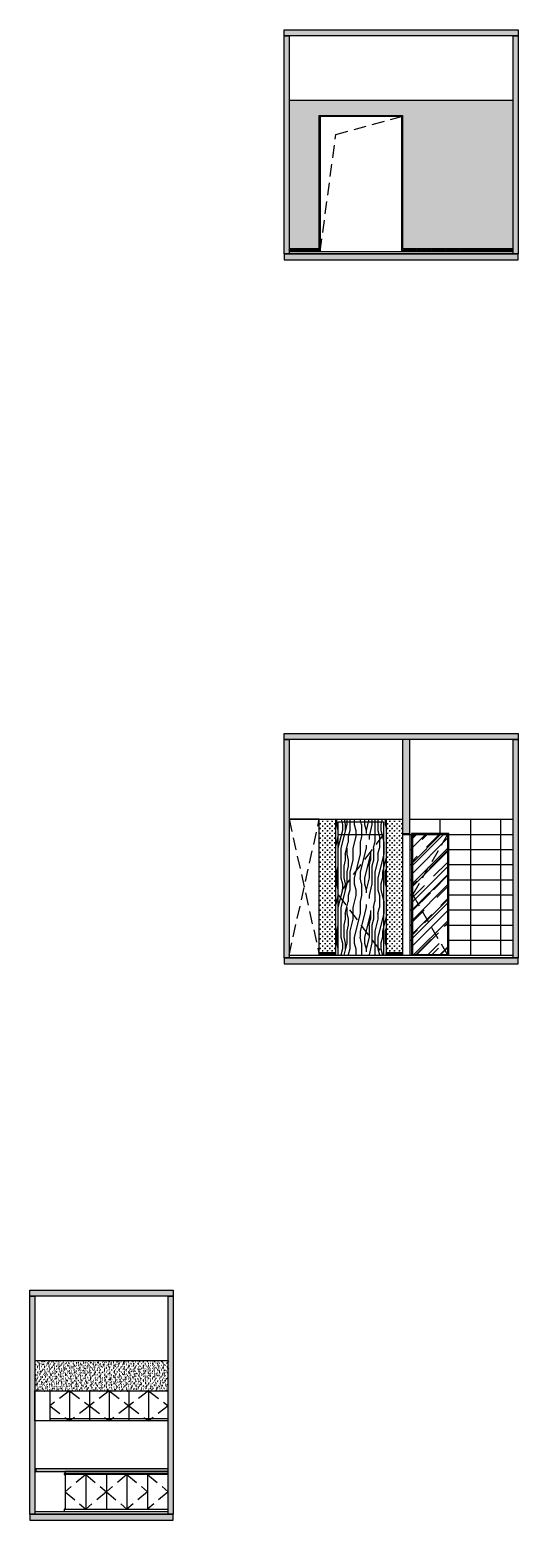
# Model space of a CAD drawing. Header units: millimetres. Extents: x -86361817 to -86131630, y 1129306426 to 1129405304.
# Drawn here: x -86323939 to -86314239, y 1129306426 to 1129336019 of the extents above; entities that cross this region are included whole.
import ezdxf

# ---------------------------------------------------------------- set-up
doc = ezdxf.new("R2010")
doc.units = ezdxf.units.MM
doc.header["$LTSCALE"] = 1000
doc.linetypes.add('DASHED2', pattern=[0.375, 0.25, -0.125])
for name, color, linetype in [('C—平顶—灯具', 1, 'Continuous'), ('C—平顶—轮廓线', 4, 'Continuous'), ('EL-立面尺寸', 44, 'Continuous'), ('EL-立面造型中线', 3, 'Continuous'), ('E—立面完成面', 6, 'Continuous'), ('E—立面造型线', 3, 'Continuous'), ('F—地坪—hatch', 8, 'Continuous'), ('WALL', 9, 'Continuous')]:
    doc.layers.add(name, color=color, linetype=linetype)
doc.styles.get("Standard").update_dxf_attribs({"font": 'gbenor.shx', "bigfont": 'gbcbig.shx'})
doc.linetypes.add('R_LINE', pattern='A,0.3,-0.1,["D",Standard,S=0.08,R=0,X=-0.03,Y=-0.03],-0.1', length=0.5)
pattern_1 = [(90, (0, 0), (-47.625, 47.625), [23.8125, -71.4375]), (180, (11.906, 11.906), (-47.625, -47.625), [23.8125, -71.4375])]

# ---------------------------------------------------------------- blocks, each defined once
blk = doc.blocks.new('*U198')
at = {"layer": 'EL-立面尺寸'}
h = blk.add_hatch(dxfattribs=at)
h.set_pattern_fill('ANSI32', color=250, scale=5)
h.set_pattern_definition([(45, (364988.545, -230874.147), (-16.83798023, 16.83798023), []), (45, (364999.77, -230874.147), (-16.83798023, 16.83798023), [])])
h.paths.add_polyline_path([(2222204, -70583), (2219994, -70583), (2219994, -70633), (2222204, -70633)])
at = {"layer": 'EL-立面造型中线', "color": 4}
blk.add_lwpolyline([(2222204, -70583), (2219994, -70583), (2219994, -70633), (2222204, -70633)], close=True, dxfattribs=at)
blk = doc.blocks.new('*U199')
at = {"layer": 'EL-立面尺寸'}
h = blk.add_hatch(dxfattribs=at)
h.set_pattern_fill('ANSI32', color=250, scale=5)
h.set_pattern_definition([(45, (366648.545, -230874.147), (-16.83798023, 16.83798023), []), (45, (366659.77, -230874.147), (-16.83798023, 16.83798023), [])])
h.paths.add_polyline_path([(2222234, -70583), (2221624, -70583), (2221624, -70633), (2222234, -70633)])
at = {"layer": 'EL-立面造型中线', "color": 4}
blk.add_lwpolyline([(2222234, -70583), (2221624, -70583), (2221624, -70633), (2222234, -70633)], close=True, dxfattribs=at)
blk = doc.blocks.new('*U207')
at = {"layer": 'EL-立面尺寸'}
h = blk.add_hatch(dxfattribs=at)
h.set_pattern_fill('ANSI32', color=250, scale=5)
h.set_pattern_definition([(45, (367010.052, -230874.147), (-16.83798023, 16.83798023), []), (45, (367021.277, -230874.147), (-16.83798023, 16.83798023), [])])
h.paths.add_polyline_path([(2222272, -70583), (2221947, -70583), (2221947, -70633), (2222272, -70633)])
at = {"layer": 'EL-立面造型中线', "color": 4}
blk.add_lwpolyline([(2222272, -70583), (2221947, -70583), (2221947, -70633), (2222272, -70633)], close=True, dxfattribs=at)
blk = doc.blocks.new('*U208')
at = {"layer": 'EL-立面尺寸'}
h = blk.add_hatch(dxfattribs=at)
h.set_pattern_fill('ANSI32', color=250, scale=5)
h.set_pattern_definition([(45, (366983.54, -230874.147), (-16.83798023, 16.83798023), []), (45, (366994.765, -230874.147), (-16.83798023, 16.83798023), [])])
h.paths.add_polyline_path([(2222259, -70583), (2221934, -70583), (2221934, -70633), (2222259, -70633)])
at = {"layer": 'EL-立面造型中线', "color": 4}
blk.add_lwpolyline([(2222259, -70583), (2221934, -70583), (2221934, -70633), (2222259, -70633)], close=True, dxfattribs=at)

msp = doc.modelspace()

# ---------------------------------------------------------------- hatches: boundary and pattern name
at = {"layer": 'C—平顶—轮廓线'}
h = msp.add_hatch(dxfattribs=at)
h.set_pattern_fill('PANEL', color=250, scale=1176, angle=-90, style=0, pattern_type=2)
h.set_pattern_definition([(270, (-86162147.3, 1129529212.7), (1176, -5e-13), [235.2, -352.8, 117.6, -470.4]), (270, (-86162117.9, 1129528389.5), (1176, -5e-13), [235.2, -940.8]), (270, (-86162059.1, 1129528507.1), (1176, -5e-13), [117.6, -1058.4]), (270, (-86162029.7, 1129529153.9), (1176, -5e-13), [58.8, -823.2, 58.8, -235.2]), (270, (-86161970.9, 1129528742.3), (1176, -5e-13), [235.2, -352.8, 58.8, -529.2]), (270, (-86161941.5, 1129529036.3), (1176, -5e-13), [176.4, -999.6]), (270, (-86161912.1, 1129528742.3), (1176, -5e-13), [352.8, -823.2]), (270, (-86161882.7, 1129529095.1), (1176, -5e-13), [235.2, -940.8]), (270, (-86161853.3, 1129528624.7), (1176, -5e-13), [588, -588]), (270, (-86161794.5, 1129528977.5), (1176, -5e-13), [117.6, -352.8, 235.2, -470.4]), (270, (-86161765.1, 1129528154.3), (1176, -5e-13), [235.2, -940.8]), (270, (-86161735.7, 1129528389.5), (1176, -5e-13), [117.6, -1058.4]), (270, (-86161706.3, 1129528624.7), (1176, -5e-13), [117.6, -1058.4]), (270, (-86161676.9, 1129529212.7), (1176, -5e-13), [235.2, -940.8]), (270, (-86161647.5, 1129528624.7), (1176, -5e-13), [235.2, -940.8]), (270, (-86161588.7, 1129528624.7), (1176, -5e-13), [235.2, -235.2, 235.2, -470.4]), (270, (-86161529.9, 1129528859.9), (1176, -5e-13), [117.6, -588, 235.2, -235.2]), (270, (-86161500.5, 1129528624.7), (1176, -5e-13), [352.8, -823.2]), (270, (-86161441.7, 1129528624.7), (1176, -5e-13), [235.2, -940.8]), (270, (-86161412.3, 1129529095.1), (1176, -5e-13), [352.8, -470.4, 117.6, -235.2]), (270, (-86161353.5, 1129529095.1), (1176, -5e-13), [588, -588]), (270, (-86161324.1, 1129528389.5), (1176, -5e-13), [117.6, -1058.4]), (270, (-86161294.7, 1129528742.3), (1176, -5e-13), [235.2, -940.8]), (270, (-86161265.3, 1129528977.5), (1176, -5e-13), [117.6, -470.4, 117.6, -470.4]), (270, (-86161235.9, 1129529095.1), (1176, -5e-13), [117.6, -352.8, 235.2, -470.4]), (270, (-86161206.5, 1129528859.9), (1176, -5e-13), [117.6, -588, 117.6, -352.8]), (270, (-86161177.1, 1129528624.7), (1176, -5e-13), [352.8, -823.2]), (270, (-86161118.3, 1129529095.1), (1176, -5e-13), [235.2, -940.8]), (270, (-86161088.9, 1129528507.1), (1176, -5e-13), [117.6, -1058.4]), (270, (-86161059.5, 1129528271.9), (1176, -5e-13), [117.6, -1058.4]), (284.03624, (-86162059.1, 1129528389.5), (-4e-08, -1176), [121.128, -4727.644]), (284.03624, (-86161794.5, 1129528271.9), (-4e-08, -1176), [121.128, -4727.644]), (284.03624, (-86161088.9, 1129528389.5), (-4e-08, -1176), [121.128, -4727.644]), (284.03624, (-86161529.9, 1129528742.3), (-4e-08, -1176), [121.128, -4727.644]), (284.03624, (-86161353.5, 1129528507.1), (-4e-08, -1176), [121.128, -4727.644]), (284.03624, (-86161441.7, 1129528389.5), (-4e-08, -1176), [121.128, -4727.644]), (284.03624, (-86161235.9, 1129528977.5), (-4e-08, -1176), [121.128, -4727.644]), (284.03624, (-86161294.7, 1129528507.1), (-4e-08, -1176), [121.128, -4727.644]), (284.03624, (-86161735.7, 1129528271.9), (-4e-08, -1176), [242.256, -4606.516]), (284.03624, (-86161647.5, 1129528389.5), (-4e-08, -1176), [242.256, -4606.516]), (284.03624, (-86161588.7, 1129528389.5), (-4e-08, -1176), [242.256, -4606.516]), (75.96376, (-86161970.9, 1129528742.3), (-4e-08, 1176), [121.128, -242.256, 121.128, -4364.26]), (75.96376, (-86161794.5, 1129528977.5), (-4e-08, 1176), [121.128, -4727.644]), (75.96376, (-86161265.3, 1129528977.5), (-4e-08, 1176), [242.256, -4606.516]), (104.03624, (-86162117.9, 1129528389.5), (4e-08, 1176), [121.128, -4727.644]), (255.96376, (-86162117.9, 1129528154.3), (4e-08, -1176), [121.128, -4727.644]), (255.96376, (-86161706.3, 1129528507.1), (4e-08, -1176), [121.128, -4727.644]), (255.96376, (-86161500.5, 1129528271.9), (4e-08, -1176), [121.128, -4727.644]), (255.96376, (-86161412.3, 1129528742.3), (4e-08, -1176), [121.128, -4727.644]), (255.96376, (-86161265.3, 1129528859.9), (4e-08, -1176), [121.128, -4727.644]), (255.96376, (-86161206.5, 1129528742.3), (4e-08, -1176), [121.128, -4727.644]), (255.96376, (-86161412.3, 1129528742.3), (4e-08, -1176), [121.128, -4727.644]), (255.96376, (-86161235.9, 1129528389.5), (4e-08, -1176), [484.512, -4364.26]), (255.96376, (-86162029.7, 1129529095.1), (4e-08, -1176), [484.512, -4364.26]), (255.96376, (-86161941.5, 1129528977.5), (4e-08, -1176), [484.512, -4364.26]), (255.96376, (-86161882.7, 1129528859.9), (4e-08, -1176), [121.128, -242.256, 242.256, -4243.132]), (255.96376, (-86161794.5, 1129528859.9), (4e-08, -1176), [242.256, -242.256, 242.256, -4122.004]), (255.96376, (-86161676.9, 1129528977.5), (4e-08, -1176), [484.512, -4364.26]), (255.96376, (-86161588.7, 1129529095.1), (4e-08, -1176), [484.512, -4364.26]), (255.96376, (-86161529.9, 1129529095.1), (4e-08, -1176), [484.512, -4364.26]), (255.96376, (-86161177.1, 1129528271.9), (4e-08, -1176), [121.128, -4727.644]), (255.96377, (-86161059.5, 1129528154.3), (0.00023, -1176), [242.256, -4606.516]), (255.96377, (-86161118.3, 1129528859.9), (0.00023, -1176), [242.256, -4606.516]), (255.96376, (-86162147.3, 1129528977.5), (2e-05, -1176), [484.512, -4364.26]), (255.96376, (-86161324.1, 1129528271.9), (2e-05, -1176), [363.384, -4485.388]), (255.96376, (-86161412.3, 1129528154.3), (2e-05, -1176), [726.768, -4122.004])])
h.paths.add_polyline_path([(-86316864, 1129320344), (-86317864, 1129320344), (-86317864, 1129317644), (-86316864, 1129317644)])
at = {"layer": 'E—立面造型线'}
for points in [[(-86318889, 1129336019), (-86318889, 1129335899), (-86314239, 1129335899), (-86314239, 1129336019)], [(-86318889, 1129335899), (-86318889, 1129331569), (-86318789, 1129331569), (-86318789, 1129335899)], [(-86314239, 1129331569), (-86314239, 1129335899), (-86314339, 1129335899), (-86314339, 1129331569)], [(-86318889, 1129331569), (-86318889, 1129331449), (-86314239, 1129331449), (-86314239, 1129331569)], [(-86318889, 1129322044), (-86318889, 1129321924), (-86314239, 1129321924), (-86314239, 1129322044)], [(-86318889, 1129321924), (-86318889, 1129317594), (-86318789, 1129317594), (-86318789, 1129321924)], [(-86316389, 1129321924), (-86316539, 1129321924), (-86316539, 1129320064), (-86316389, 1129320064)], [(-86314239, 1129317594), (-86314239, 1129321924), (-86314339, 1129321924), (-86314339, 1129317594)], [(-86318889, 1129317594), (-86318889, 1129317474), (-86314239, 1129317474), (-86314239, 1129317594)], [(-86321089, 1129310876), (-86321089, 1129310996), (-86323939, 1129310996), (-86323939, 1129310876)], [(-86323939, 1129310876), (-86323939, 1129306546), (-86323839, 1129306546), (-86323839, 1129310876)], [(-86321089, 1129306546), (-86321089, 1129310876), (-86321189, 1129310876), (-86321189, 1129306546)], [(-86321089, 1129306426), (-86321089, 1129306546), (-86323939, 1129306546), (-86323939, 1129306426)]]:
    msp.add_hatch(color=250, dxfattribs=at).paths.add_polyline_path(points)
h = msp.add_hatch(dxfattribs=at)
h.set_pattern_fill('CROSS', color=250, scale=30, angle=90)
h.set_pattern_definition(pattern_1)
h.paths.add_polyline_path([(-86314339, 1129334619), (-86318789, 1129334619), (-86318789, 1129331669), (-86318189, 1129331669), (-86318189, 1129334299), (-86316539, 1129334299), (-86316539, 1129331669), (-86314339, 1129331669)])
h = msp.add_hatch(dxfattribs=at)
h.set_pattern_fill('CROSS', color=250, scale=30, angle=90)
h.set_pattern_definition(pattern_1)
h.paths.add_polyline_path([(-86317864, 1129320344), (-86316864, 1129320344), (-86316864, 1129317694), (-86316539, 1129317694), (-86316539, 1129320344), (-86318189, 1129320344), (-86318189, 1129317694), (-86317864, 1129317694)])
h = msp.add_hatch(dxfattribs=at)
h.set_pattern_fill('AR-RROOF', color=250, scale=200, angle=45)
h.set_pattern_definition([(45, (-2197.75, 0), (215.526146906, 574.73639175), [3810, -508, 1270, -254]), (45, (-2048.67, 328.68), (-418.47993524, 59.2696904), [762, -83.82, 1524, -190.5]), (45, (-2260.6, 242.47), (813.61120457, 1054.282068614), [2032, -355.6, 1016, -254])])
h.paths.add_polyline_path([(-86315644, 1129320039), (-86316334, 1129320039), (-86316334, 1129317649), (-86315644, 1129317649)])
h = msp.add_hatch(dxfattribs=at)
h.set_pattern_fill('AR-CONC', color=250, scale=40, angle=-90)
h.set_pattern_definition([(320, (-87139701.68, 1127033467.97), (-6.3756342, -72.8738676), [7.62, -83.82]), (265, (-87139701.68, 1127033467.97), (76.4226572, 14.0971304), [6.096, -67.056]), (10.451, (-87139702.21, 1127033461.9), (70.0466751, -58.7770007), [6.476, -71.236]), (316.1842, (-87139681.36, 1127033467.97), (-16.8169312, -108.4316164), [11.43, -125.73]), (6.6356, (-87139682.76, 1127033458.94), (98.9702224, -94.961694), [9.714, -106.854]), (261.184, (-87139681.36, 1127033467.97), (98.970047, -94.9618423), [9.144, -100.584]), (291, (-87139686.44, 1127033457.81), (-40.9062074, -60.645952), [7.62, -83.82]), (236, (-87139686.44, 1127033457.81), (73.6751864, -24.7208113), [6.096, -67.056]), (341.4514, (-87139689.846, 1127033452.76), (32.769143, -85.3665963), [6.476, -71.236]), (307.5, (-87139701.677, 1127033467.972), (33.82201555, -1.2354413), [0, -66.2432, 0, -68.072, 0, -67.31]), (277.5, (-87139701.677, 1127033467.97), (40.07222993, -26.727865), [0, -38.8112, 0, -64.7192, 0, -25.654]), (237.5, (-87139701.677, 1127033490.628), (-2.2914976, -54.23623807), [0, -25.4, 0, -79.248, 0, -105.156]), (227.5, (-87139701.677, 1127033500.79), (10.1705964, -59.2516726), [0, -33.02, 0, -52.6288, 0, -74.676])])
h.paths.add_polyline_path([(-86321189, 1129307356), (-86321189, 1129307446), (-86323819, 1129307446), (-86323819, 1129307396), (-86323239, 1129307396), (-86323239, 1129307356)])
at = {"layer": 'F—地坪—hatch'}
h = msp.add_hatch(dxfattribs=at)
h.set_pattern_fill('AR-SAND', color=250, scale=30, angle=90)
h.set_pattern_definition([(127.5, (0, 0), (-73.4119855994, -2.400046944), [0, -57.912, 0, -64.77, 0, -61.9125]), (97.5, (0, 0), (-107.523765085, 67.428492471), [0, -31.242, 0, -52.197, 0, -20.0025]), (57.5, (-3e-15, -46.86), (-0.2155777018, 118.6488555362), [0, -19.05, 0, -68.58, 0, -89.535]), (47.5, (-3e-15, -46.86), (-33.439398489, 114.533467871), [0, -9.525, 0, -44.958, 0, -51.435])])
h.paths.add_polyline_path([(-86321189, 1129309596), (-86323839, 1129309596), (-86323839, 1129308996), (-86323539, 1129308996), (-86321189, 1129308996)])

# ---------------------------------------------------------------- linework, layer by layer
at = {"layer": 'C—平顶—灯具', "linetype": 'R_LINE', "ltscale": 0.5}
msp.add_lwpolyline([(-86323539, 1129308446), (-86321189, 1129308446)], dxfattribs=at)
at = {"layer": 'E—立面完成面'}
for p, q in [((-86318789, 1129331619), (-86314339, 1129331619)), ((-86318789, 1129317644), (-86314339, 1129317644)), ((-86323839, 1129306596), (-86321189, 1129306596))]:
    msp.add_line(p, q, dxfattribs=at)
at = {"layer": 'E—立面造型线', "color": 6}
for p, q in [((-86318789, 1129334619), (-86314339, 1129334619)), ((-86318789, 1129320344), (-86316539, 1129320344)), ((-86316389, 1129320344), (-86314339, 1129320344)), ((-86323839, 1129309596), (-86321189, 1129309596))]:
    msp.add_line(p, q, dxfattribs=at)
at = {"layer": 'E—立面造型线'}
for p, q in [((-86318179, 1129334309), (-86318179, 1129331669)), ((-86316549, 1129334309), (-86318179, 1129334309)), ((-86318169, 1129334299), (-86318169, 1129331619)), ((-86316559, 1129334299), (-86318169, 1129334299)), ((-86316559, 1129334299), (-86316559, 1129331619)), ((-86316549, 1129334309), (-86316549, 1129331669)), ((-86317814, 1129320044), (-86316914, 1129320044)), ((-86316539, 1129320044), (-86316539, 1129317644)), ((-86316389, 1129320044), (-86316389, 1129317644)), ((-86323539, 1129308996), (-86321189, 1129308996)), ((-86323148, 1129308996), (-86323148, 1129308396)), ((-86322756, 1129308996), (-86322756, 1129308396)), ((-86322364, 1129308996), (-86322364, 1129308396)), ((-86321973, 1129308996), (-86321973, 1129308396)), ((-86321581, 1129308996), (-86321581, 1129308396)), ((-86322829, 1129307336), (-86322829, 1129306646)), ((-86322419, 1129307336), (-86322419, 1129306646)), ((-86322009, 1129307336), (-86322009, 1129306646)), ((-86321599, 1129307336), (-86321599, 1129306646)), ((-86323239, 1129306646), (-86321189, 1129306646))]:
    msp.add_line(p, q, dxfattribs=at)
at = {"layer": 'E—立面造型线', "color": 251, "linetype": 'DASHED2'}
for p, q in [((-86318789, 1129320344), (-86318189, 1129317644)), ((-86318789, 1129317644), (-86318189, 1129320344))]:
    msp.add_line(p, q, dxfattribs=at)
at = {"layer": 'E—立面造型线', "color": 250}
for p, q in [((-86315789, 1129320064), (-86315789, 1129320344)), ((-86315189, 1129320344), (-86315189, 1129317644)), ((-86314589, 1129320344), (-86314589, 1129317644)), ((-86316389, 1129320044), (-86316359, 1129320044)), ((-86315619, 1129320044), (-86314339, 1129320044)), ((-86316389, 1129319744), (-86316359, 1129319744)), ((-86315619, 1129319744), (-86314339, 1129319744)), ((-86316389, 1129319444), (-86316359, 1129319444)), ((-86315619, 1129319444), (-86314339, 1129319444)), ((-86316389, 1129319144), (-86316359, 1129319144)), ((-86315619, 1129319144), (-86314339, 1129319144)), ((-86316389, 1129318844), (-86316359, 1129318844)), ((-86315619, 1129318844), (-86314339, 1129318844)), ((-86316389, 1129318544), (-86316359, 1129318544)), ((-86315619, 1129318544), (-86314339, 1129318544)), ((-86316389, 1129318244), (-86316359, 1129318244)), ((-86315619, 1129318244), (-86314339, 1129318244)), ((-86316389, 1129317944), (-86316359, 1129317944)), ((-86315619, 1129317944), (-86314339, 1129317944))]:
    msp.add_line(p, q, dxfattribs=at)
at = {"layer": 'E—立面造型线'}
for points in [[(-86318189, 1129331669), (-86318189, 1129334319), (-86316539, 1129334319), (-86316539, 1129331669)], [(-86317864, 1129317644), (-86317864, 1129320344), (-86316864, 1129320344), (-86316864, 1129317644)], [(-86317814, 1129317644), (-86317814, 1129320294), (-86316914, 1129320294), (-86316914, 1129317644)], [(-86316529, 1129320064), (-86316529, 1129320054), (-86316539, 1129320054), (-86316539, 1129320044), (-86316389, 1129320044), (-86316389, 1129320054), (-86316399, 1129320054), (-86316399, 1129320064)], [(-86315619, 1129317644), (-86315619, 1129320064), (-86316359, 1129320064), (-86316359, 1129317644)], [(-86316349, 1129317644), (-86316349, 1129320054), (-86315629, 1129320054), (-86315629, 1129317644)], [(-86316339, 1129317644), (-86316339, 1129320044), (-86315639, 1129320044), (-86315639, 1129317644)], [(-86321189, 1129308396), (-86323539, 1129308396)], [(-86323839, 1129307446), (-86323819, 1129307446), (-86323819, 1129307396), (-86323239, 1129307396), (-86323239, 1129307356), (-86323259, 1129307356), (-86323259, 1129307336), (-86323239, 1129307336), (-86323239, 1129306646), (-86323259, 1129306646), (-86323259, 1129306596)]]:
    msp.add_lwpolyline(points, dxfattribs=at)
at = {"layer": 'E—立面造型线', "color": 251, "linetype": 'DASHED2'}
for points in [[(-86318169, 1129331619), (-86317861, 1129333938), (-86316559, 1129334299)], [(-86316914, 1129320044), (-86317814, 1129318844), (-86316914, 1129317644)], [(-86315644, 1129320039), (-86316334, 1129318844), (-86315644, 1129317649)], [(-86323148, 1129308996), (-86323539, 1129308696), (-86323148, 1129308396)], [(-86323148, 1129308996), (-86322756, 1129308696), (-86323148, 1129308396)], [(-86322364, 1129308996), (-86322756, 1129308696), (-86322364, 1129308396)], [(-86322364, 1129308996), (-86321973, 1129308696), (-86322364, 1129308396)], [(-86321581, 1129308996), (-86321973, 1129308696), (-86321581, 1129308396)], [(-86321581, 1129308996), (-86321189, 1129308696), (-86321581, 1129308396)], [(-86322829, 1129307336), (-86323239, 1129306991), (-86322829, 1129306646)], [(-86322829, 1129307336), (-86322419, 1129306991), (-86322829, 1129306646)], [(-86322009, 1129307336), (-86322419, 1129306991), (-86322009, 1129306646)], [(-86322009, 1129307336), (-86321599, 1129306991), (-86322009, 1129306646)], [(-86321599, 1129307336), (-86321189, 1129306991), (-86321599, 1129306646)]]:
    msp.add_lwpolyline(points, dxfattribs=at)
at = {"layer": 'E—立面造型线'}
for points in [[(-86318189, 1129320344), (-86318789, 1129320344), (-86318789, 1129317644), (-86318189, 1129317644)], [(-86316334, 1129320039), (-86315644, 1129320039), (-86315644, 1129317649), (-86316334, 1129317649)], [(-86323839, 1129308996), (-86323539, 1129308996), (-86323539, 1129308396), (-86323839, 1129308396)]]:
    msp.add_lwpolyline(points, close=True, dxfattribs=at)
at = {"layer": 'E—立面造型线', "color": 8}
msp.add_lwpolyline([(-86321189, 1129307446), (-86323819, 1129307446)], dxfattribs=at)
at = {"layer": 'E—立面造型线', "color": 4}
for points in [[(-86321189, 1129307396), (-86323239, 1129307396)], [(-86321189, 1129307356), (-86323239, 1129307356)]]:
    msp.add_lwpolyline(points, dxfattribs=at)
at = {"layer": 'E—立面造型线', "color": 147}
msp.add_lwpolyline([(-86321189, 1129307336), (-86323239, 1129307336)], dxfattribs=at)
at = {"layer": 'WALL'}
for p, q in [((-86318889, 1129331569), (-86314239, 1129331569)), ((-86318889, 1129317594), (-86314239, 1129317594)), ((-86323939, 1129306546), (-86321089, 1129306546))]:
    msp.add_line(p, q, dxfattribs=at)
for points in [[(-86314239, 1129336019), (-86314239, 1129335899), (-86318889, 1129335899), (-86318889, 1129336019)], [(-86318789, 1129331569), (-86318889, 1129331569), (-86318889, 1129335899), (-86318789, 1129335899)], [(-86314239, 1129331569), (-86314339, 1129331569), (-86314339, 1129335899), (-86314239, 1129335899)], [(-86314239, 1129331449), (-86314239, 1129331569), (-86318889, 1129331569), (-86318889, 1129331449)], [(-86314239, 1129322044), (-86314239, 1129321924), (-86318889, 1129321924), (-86318889, 1129322044)], [(-86318789, 1129317594), (-86318889, 1129317594), (-86318889, 1129321924), (-86318789, 1129321924)], [(-86314239, 1129317594), (-86314339, 1129317594), (-86314339, 1129321924), (-86314239, 1129321924)], [(-86314239, 1129317474), (-86314239, 1129317594), (-86318889, 1129317594), (-86318889, 1129317474)], [(-86321089, 1129310996), (-86321089, 1129310876), (-86323939, 1129310876), (-86323939, 1129310996)], [(-86323839, 1129306546), (-86323939, 1129306546), (-86323939, 1129310876), (-86323839, 1129310876)], [(-86321089, 1129306546), (-86321189, 1129306546), (-86321189, 1129310876), (-86321089, 1129310876)], [(-86321089, 1129306426), (-86321089, 1129306546), (-86323939, 1129306546), (-86323939, 1129306426)]]:
    msp.add_lwpolyline(points, close=True, dxfattribs=at)
msp.add_lwpolyline([(-86316539, 1129321924), (-86316539, 1129320064), (-86316389, 1129320064), (-86316389, 1129321924)], dxfattribs=at)

# ---------------------------------------------------------------- block references
at = {"layer": 'EL-立面尺寸', "color": 145}
for name, p in [('*U199', (-88540413, 1129402251)), ('*U198', (-88536543, 1129402251)), ('*U208', (-88540123, 1129388277)), ('*U207', (-88538812, 1129388277))]:
    msp.add_blockref(name, p, dxfattribs=at)

doc.saveas('drawing.dxf')
